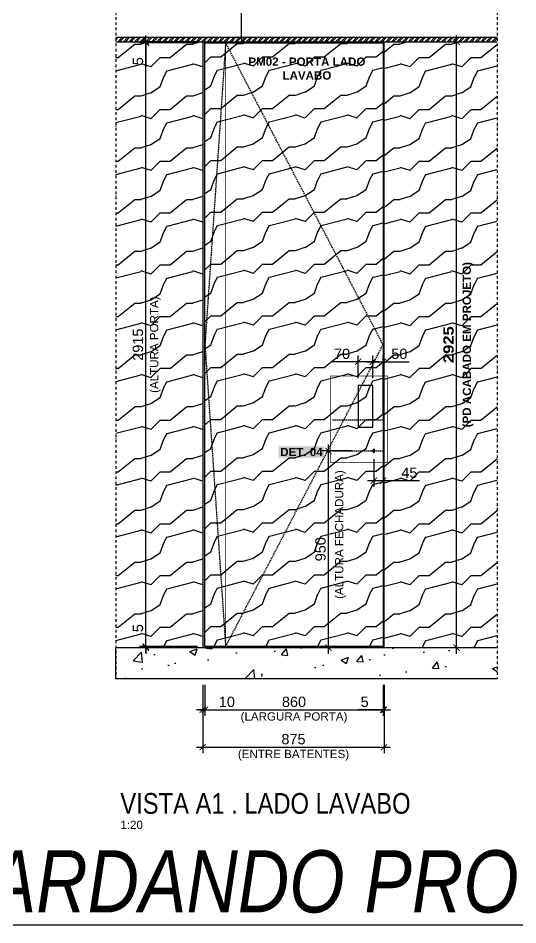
# Model space of a CAD drawing. Header units: millimetres. Extents: x -63251 to 507826, y 5339 to 217512.
# Drawn here: x 88708 to 91120, y 92151 to 96528 of the extents above; entities that cross this region are included whole.
import ezdxf
from ezdxf import colors
from ezdxf.entities.mleader import LeaderData, LeaderLine
from ezdxf.math import Vec2, Vec3

# ---------------------------------------------------------------- set-up
doc = ezdxf.new("R2010")
doc.units = ezdxf.units.MM
doc.header["$PDMODE"] = 3
doc.linetypes.add('TRAÇO 1-1', pattern=[9.525, 6.35, -3.175])
doc.linetypes.add('TRAÇO E PONTO 1-1', pattern=[25.4, 12.7, -6.35, 0, -6.35])
for name, color, linetype in [('_COMENTÁRIOS ARQ', 30, 'Continuous'), ('COTAS', 9, 'Continuous'), ('DETALHE', 10, 'Continuous'), ('FERRAGEM', 3, 'Continuous'), ('GESSO', 1, 'Continuous'), ('HACHURA', 21, 'Continuous'), ('LAYOUT', 4, 'Continuous'), ('MARCENARIA . M', 4, 'Continuous'), ('PAREDE', 94, 'Continuous'), ('PROJEÇÃO', 8, 'Continuous'), ('TEXTO', 105, 'Continuous'), ('TEXTO TRAÇO PONTO', 105, 'TRAÇO E PONTO 1-1')]:
    doc.layers.add(name, color=color, linetype=linetype)
doc.styles.add('1-1', font='arial.ttf', dxfattribs={"height": 0.2})
doc.styles.add('MEDIDA OFICIAL', font='ariblk.ttf')
doc.styles.add('PADRÃO', font='arial.ttf')
doc.styles.add('TITULO', font='swissck.ttf')
doc.dimstyles.new('1-20', dxfattribs={"dimscale": 20, "dimtxt": 2.5, "dimasz": 1.5, "dimexe": 1.5, "dimexo": 1.5, "dimtad": 1, "dimtxsty": 'PADRÃO', "dimblk": 'ARCHTICK', "dimcen": 2.5, "dimdle": 1.5, "dimclrd": 9, "dimclre": 9, "dimclrt": 6, "dimadec": 0, "dimazin": 0, "dimtfac": 1, "dimtmove": 0, "dimatfit": 3, "dimfxl": 1.25, "dimlwd": -1, "dimlwe": -1, "dimarcsym": 0})
doc.dimstyles.new('Med. Ofic.1-20', dxfattribs={"dimscale": 20, "dimtxt": 2.5, "dimasz": 1.5, "dimexe": 1.5, "dimexo": 1.5, "dimtad": 1, "dimtxsty": 'MEDIDA OFICIAL', "dimblk": 'ARCHTICK', "dimcen": 2.5, "dimdle": 1.5, "dimclrd": 9, "dimclre": 9, "dimclrt": 10, "dimadec": 0, "dimazin": 0, "dimtfac": 1, "dimtmove": 0, "dimatfit": 3, "dimfxl": 1.25, "dimlwd": -1, "dimlwe": -1, "dimarcsym": 0})

# ---------------------------------------------------------------- blocks, each defined once
blk = doc.blocks.new('_ArchTick')
at = {"color": 0, "linetype": 'ByBlock', "const_width": 0.15}
blk.add_lwpolyline([(-0.5, -0.5), (0.5, 0.5)], dxfattribs=at)
blk = doc.blocks.new('*D1503')
at = {"layer": 'COTAS', "color": 9, "linetype": 'Continuous', "ltscale": 0.4, "transparency": 16777216}
blk.add_line((90823.6, 93459), (90823.6, 96444), dxfattribs=at)
at = {"layer": 'COTAS', "color": 9, "ltscale": 0.4, "transparency": 16777216}
for p, q in [((90673.6, 96414), (90853.6, 96414)), ((90673.6, 93489), (90853.6, 93489))]:
    blk.add_line(p, q, dxfattribs=at)
at = {"layer": 'Defpoints', "color": 0, "ltscale": 0.4, "transparency": 16777216}
for p in [(90643.6, 96414), (90823.6, 96414), (90643.6, 93489)]:
    blk.add_point(p, dxfattribs=at)
at = {"layer": 'COTAS', "color": 9, "ltscale": 0.4, "transparency": 16777216, "xscale": 30, "yscale": 30, "zscale": 30}
for p, rotation in [((90823.6, 96414), 90), ((90823.6, 93489), 270)]:
    blk.add_blockref('_ArchTick', p, dxfattribs=dict(at, rotation=rotation))
at = {"layer": 'COTAS', "color": 10, "ltscale": 0.4, "transparency": 16777216, "insert": (90785.3, 94951.5), "char_height": 50, "attachment_point": 5, "rotation": 90, "style": 'MEDIDA OFICIAL'}
blk.add_mtext('2925', dxfattribs=at)
blk = doc.blocks.new('*D1504')
at = {"layer": 'Defpoints', "color": 0, "transparency": 16777216}
for p in [(89609.2, 93339), (90469.2, 93339), (90469.2, 93189)]:
    blk.add_point(p, dxfattribs=at)
at = {"layer": 'PAREDE', "color": 9, "transparency": 16777216}
for p, q in [((89609.2, 93309), (89609.2, 93159)), ((90469.2, 93309), (90469.2, 93159)), ((89579.2, 93189), (90499.2, 93189))]:
    blk.add_line(p, q, dxfattribs=at)
at = {"layer": 'PAREDE', "color": 9, "transparency": 16777216, "xscale": 30, "yscale": 30, "zscale": 30, "rotation": 180}
blk.add_blockref('_ArchTick', (89609.2, 93189), dxfattribs=at)
at = {"layer": 'PAREDE', "color": 9, "transparency": 16777216, "xscale": 30, "yscale": 30, "zscale": 30}
blk.add_blockref('_ArchTick', (90469.2, 93189), dxfattribs=at)
at = {"layer": 'PAREDE', "color": 6, "transparency": 16777216, "insert": (90039.2, 93227), "char_height": 50, "attachment_point": 5, "style": 'PADRÃO'}
blk.add_mtext('860', dxfattribs=at)
blk = doc.blocks.new('*D1505')
at = {"layer": 'Defpoints', "color": 0, "transparency": 16777216}
for p in [(90469.2, 93339), (90474.2, 93339), (90469.2, 93189)]:
    blk.add_point(p, dxfattribs=at)
at = {"layer": 'PAREDE', "color": 9, "transparency": 16777216}
for p, q in [((90469.2, 93309), (90469.2, 93159)), ((90474.2, 93309), (90474.2, 93159)), ((90469.2, 93189), (90351.1, 93189)), ((90474.2, 93189), (90469.2, 93189)), ((90474.2, 93189), (90504.2, 93189))]:
    blk.add_line(p, q, dxfattribs=at)
at = {"layer": 'PAREDE', "color": 9, "transparency": 16777216, "xscale": 30, "yscale": 30, "zscale": 30}
blk.add_blockref('_ArchTick', (90469.2, 93189), dxfattribs=at)
at = {"layer": 'PAREDE', "color": 9, "transparency": 16777216, "xscale": 30, "yscale": 30, "zscale": 30, "rotation": 180}
blk.add_blockref('_ArchTick', (90474.2, 93189), dxfattribs=at)
at = {"layer": 'PAREDE', "color": 6, "transparency": 16777216, "insert": (90380.2, 93226.9), "char_height": 50, "attachment_point": 5, "style": 'PADRÃO'}
blk.add_mtext('5', dxfattribs=at)
blk = doc.blocks.new('*D1506')
at = {"layer": 'Defpoints', "color": 0, "transparency": 16777216}
for p in [(89599.2, 93339), (89609.2, 93339), (89609.2, 93189)]:
    blk.add_point(p, dxfattribs=at)
at = {"layer": 'PAREDE', "color": 9, "transparency": 16777216}
for p, q in [((89599.2, 93309), (89599.2, 93159)), ((89609.2, 93309), (89609.2, 93159)), ((89599.2, 93189), (89569.2, 93189)), ((89599.2, 93189), (89609.2, 93189)), ((89609.2, 93189), (89761, 93189))]:
    blk.add_line(p, q, dxfattribs=at)
at = {"layer": 'PAREDE', "color": 9, "transparency": 16777216, "xscale": 30, "yscale": 30, "zscale": 30}
blk.add_blockref('_ArchTick', (89599.2, 93189), dxfattribs=at)
at = {"layer": 'PAREDE', "color": 9, "transparency": 16777216, "xscale": 30, "yscale": 30, "zscale": 30, "rotation": 180}
blk.add_blockref('_ArchTick', (89609.2, 93189), dxfattribs=at)
at = {"layer": 'PAREDE', "color": 6, "transparency": 16777216, "insert": (89715.1, 93227), "char_height": 50, "attachment_point": 5, "style": 'PADRÃO'}
blk.add_mtext('10', dxfattribs=at)
blk = doc.blocks.new('*D1507')
at = {"layer": 'Defpoints', "color": 0, "transparency": 16777216}
for p in [(89599.2, 93339), (90474.2, 93339), (90474.2, 93009)]:
    blk.add_point(p, dxfattribs=at)
at = {"layer": 'PAREDE', "color": 9, "transparency": 16777216}
for p, q in [((89599.2, 93309), (89599.2, 92979)), ((90474.2, 93309), (90474.2, 92979)), ((89569.2, 93009), (90504.2, 93009))]:
    blk.add_line(p, q, dxfattribs=at)
at = {"layer": 'PAREDE', "color": 9, "transparency": 16777216, "xscale": 30, "yscale": 30, "zscale": 30, "rotation": 180}
blk.add_blockref('_ArchTick', (89599.2, 93009), dxfattribs=at)
at = {"layer": 'PAREDE', "color": 9, "transparency": 16777216, "xscale": 30, "yscale": 30, "zscale": 30}
blk.add_blockref('_ArchTick', (90474.2, 93009), dxfattribs=at)
at = {"layer": 'PAREDE', "color": 6, "transparency": 16777216, "insert": (90036.7, 93047), "char_height": 50, "attachment_point": 5, "style": 'PADRÃO'}
blk.add_mtext('875', dxfattribs=at)
blk = doc.blocks.new('*D1515')
at = {"layer": 'Defpoints', "color": 0, "transparency": 16777216}
for p in [(90424.2, 94429.5), (90469.2, 94439), (90469.2, 94295.1)]:
    blk.add_point(p, dxfattribs=at)
at = {"layer": 'PAREDE', "color": 9, "transparency": 16777216}
for p, q in [((90424.2, 94399.5), (90424.2, 94265.1)), ((90469.2, 94409), (90469.2, 94265.1)), ((90394.2, 94295.1), (90469.2, 94295.1)), ((90469.2, 94295.1), (90645.7, 94295.1))]:
    blk.add_line(p, q, dxfattribs=at)
at = {"layer": 'PAREDE', "color": 9, "transparency": 16777216, "xscale": 30, "yscale": 30, "zscale": 30, "rotation": 180}
blk.add_blockref('_ArchTick', (90424.2, 94295.1), dxfattribs=at)
at = {"layer": 'PAREDE', "color": 9, "transparency": 16777216, "xscale": 30, "yscale": 30, "zscale": 30}
blk.add_blockref('_ArchTick', (90469.2, 94295.1), dxfattribs=at)
at = {"layer": 'PAREDE', "color": 6, "transparency": 16777216, "insert": (90596.2, 94333.1), "char_height": 50, "attachment_point": 5, "style": 'PADRÃO'}
blk.add_mtext('45', dxfattribs=at)
blk = doc.blocks.new('*D1516')
at = {"layer": 'Defpoints', "color": 0, "transparency": 16777216}
for p in [(90205.4, 94439), (90350.3, 94439), (90350.3, 93489)]:
    blk.add_point(p, dxfattribs=at)
at = {"layer": 'PAREDE', "color": 9, "transparency": 16777216}
for p, q in [((90205.4, 93459), (90205.4, 94469)), ((90320.3, 94439), (90175.4, 94439)), ((90320.3, 93489), (90175.4, 93489))]:
    blk.add_line(p, q, dxfattribs=at)
at = {"layer": 'PAREDE', "color": 9, "transparency": 16777216, "xscale": 30, "yscale": 30, "zscale": 30}
for p, rotation in [((90205.4, 94439), 90), ((90205.4, 93489), 270)]:
    blk.add_blockref('_ArchTick', p, dxfattribs=dict(at, rotation=rotation))
at = {"layer": 'PAREDE', "color": 6, "transparency": 16777216, "insert": (90167.4, 93964), "char_height": 50, "attachment_point": 5, "rotation": 90, "style": 'PADRÃO'}
blk.add_mtext('950', dxfattribs=at)
blk = doc.blocks.new('*D1548')
at = {"layer": 'Defpoints', "color": 0, "transparency": 16777216}
for p in [(89324.2, 96409), (89604.2, 96409), (89604.2, 93494)]:
    blk.add_point(p, dxfattribs=at)
at = {"layer": 'MARCENARIA . M', "color": 9, "transparency": 16777216}
for p, q in [((89324.2, 93464), (89324.2, 96439)), ((89574.2, 96409), (89294.2, 96409)), ((89574.2, 93494), (89294.2, 93494))]:
    blk.add_line(p, q, dxfattribs=at)
at = {"layer": 'MARCENARIA . M', "color": 9, "transparency": 16777216, "xscale": 30, "yscale": 30, "zscale": 30}
for p, rotation in [((89324.2, 96409), 90), ((89324.2, 93494), 270)]:
    blk.add_blockref('_ArchTick', p, dxfattribs=dict(at, rotation=rotation))
at = {"layer": 'MARCENARIA . M', "color": 6, "transparency": 16777216, "insert": (89286.2, 94951.5), "char_height": 50, "attachment_point": 5, "rotation": 90, "style": 'PADRÃO'}
blk.add_mtext('2915', dxfattribs=at)
blk = doc.blocks.new('*D1549')
at = {"layer": 'Defpoints', "color": 0, "transparency": 16777216}
for p in [(89324.2, 96409), (89604.2, 96414), (89604.2, 96409)]:
    blk.add_point(p, dxfattribs=at)
at = {"layer": 'MARCENARIA . M', "color": 9, "transparency": 16777216}
for p, q in [((89324.2, 96414), (89324.2, 96444)), ((89574.2, 96414), (89294.2, 96414)), ((89574.2, 96409), (89294.2, 96409)), ((89324.2, 96414), (89324.2, 96409)), ((89324.2, 96409), (89324.2, 96290.8))]:
    blk.add_line(p, q, dxfattribs=at)
at = {"layer": 'MARCENARIA . M', "color": 9, "transparency": 16777216, "xscale": 30, "yscale": 30, "zscale": 30}
for p, rotation in [((89324.2, 96414), 270), ((89324.2, 96409), 90)]:
    blk.add_blockref('_ArchTick', p, dxfattribs=dict(at, rotation=rotation))
at = {"layer": 'MARCENARIA . M', "color": 6, "transparency": 16777216, "insert": (89286.3, 96319.9), "char_height": 50, "attachment_point": 5, "rotation": 90, "style": 'PADRÃO'}
blk.add_mtext('5', dxfattribs=at)
blk = doc.blocks.new('*D1550')
at = {"layer": 'Defpoints', "color": 0, "transparency": 16777216}
for p in [(89324.2, 93494), (89604.2, 93494), (89604.2, 93489)]:
    blk.add_point(p, dxfattribs=at)
at = {"layer": 'MARCENARIA . M', "color": 9, "transparency": 16777216}
for p, q in [((89324.2, 93494), (89324.2, 93612.1)), ((89574.2, 93494), (89294.2, 93494)), ((89574.2, 93489), (89294.2, 93489)), ((89324.2, 93489), (89324.2, 93494)), ((89324.2, 93489), (89324.2, 93459))]:
    blk.add_line(p, q, dxfattribs=at)
at = {"layer": 'MARCENARIA . M', "color": 9, "transparency": 16777216, "xscale": 30, "yscale": 30, "zscale": 30}
for p, rotation in [((89324.2, 93494), 270), ((89324.2, 93489), 90)]:
    blk.add_blockref('_ArchTick', p, dxfattribs=dict(at, rotation=rotation))
at = {"layer": 'MARCENARIA . M', "color": 6, "transparency": 16777216, "insert": (89286.3, 93583), "char_height": 50, "attachment_point": 5, "rotation": 90, "style": 'PADRÃO'}
blk.add_mtext('5', dxfattribs=at)
blk = doc.blocks.new('*D1834')
at = {"layer": 'Defpoints', "color": 0, "transparency": 16777216}
for p in [(90349.2, 94869), (90349.2, 94759), (90419.2, 94759)]:
    blk.add_point(p, dxfattribs=at)
at = {"layer": 'PAREDE', "color": 9, "transparency": 16777216}
for p, q in [((90349.2, 94789), (90349.2, 94899)), ((90419.2, 94789), (90419.2, 94899)), ((90349.2, 94869), (90223.2, 94869)), ((90449.2, 94869), (90349.2, 94869))]:
    blk.add_line(p, q, dxfattribs=at)
at = {"layer": 'PAREDE', "color": 9, "transparency": 16777216, "xscale": 30, "yscale": 30, "zscale": 30, "rotation": 180}
blk.add_blockref('_ArchTick', (90349.2, 94869), dxfattribs=at)
at = {"layer": 'PAREDE', "color": 9, "transparency": 16777216, "xscale": 30, "yscale": 30, "zscale": 30}
blk.add_blockref('_ArchTick', (90419.2, 94869), dxfattribs=at)
at = {"layer": 'PAREDE', "color": 6, "transparency": 16777216, "insert": (90271.2, 94907), "char_height": 50, "attachment_point": 5, "style": 'PADRÃO'}
blk.add_mtext('70', dxfattribs=at)
blk = doc.blocks.new('*D1835')
at = {"layer": 'Defpoints', "color": 0, "transparency": 16777216}
for p in [(90469.2, 94869), (90419.2, 94759), (90469.2, 94589)]:
    blk.add_point(p, dxfattribs=at)
at = {"layer": 'PAREDE', "color": 9, "transparency": 16777216}
for p, q in [((90419.2, 94789), (90419.2, 94899)), ((90469.2, 94619), (90469.2, 94899)), ((90389.2, 94869), (90469.2, 94869)), ((90469.2, 94869), (90595.7, 94869))]:
    blk.add_line(p, q, dxfattribs=at)
at = {"layer": 'PAREDE', "color": 9, "transparency": 16777216, "xscale": 30, "yscale": 30, "zscale": 30, "rotation": 180}
blk.add_blockref('_ArchTick', (90419.2, 94869), dxfattribs=at)
at = {"layer": 'PAREDE', "color": 9, "transparency": 16777216, "xscale": 30, "yscale": 30, "zscale": 30}
blk.add_blockref('_ArchTick', (90469.2, 94869), dxfattribs=at)
at = {"layer": 'PAREDE', "color": 6, "transparency": 16777216, "insert": (90547.5, 94907), "char_height": 50, "attachment_point": 5, "style": 'PADRÃO'}
blk.add_mtext('50', dxfattribs=at)

msp = doc.modelspace()

# ---------------------------------------------------------------- hatches: boundary and pattern name
at = {"layer": 'HACHURA'}
h = msp.add_hatch(dxfattribs=at)
h.set_pattern_fill('ANSI32', color=8, scale=2)
h.set_pattern_definition([(45, (43971.116, 71185.824), (-13.470384, 13.470384), []), (45, (43980.096, 71185.824), (-13.470384, 13.470384), [])])
h.paths.add_polyline_path([(91019.23, 96433.952), (91019.23, 96413.952), (89177.242, 96413.952), (89177.242, 96433.952)])
at = {"layer": 'HACHURA', "ltscale": 0.3}
h = msp.add_hatch(dxfattribs=at)
h.set_pattern_fill('LEGNO5', color=21, scale=250, angle=90, pattern_type=2)
h.set_pattern_definition([(63.4349, (14159.63, -12756.78), (-250.00033, -249.99979), [33.541, -525.476]), (14.5742, (14174.63, -12726.782), (-6750.00055216, -1749.99822292), [129.156, -12786.4355]), (342.4744, (14049.63, -12694.282), (3999.9992282, -1250.0020671), [49.81225, -4931.4025]), (45, (14097.13, -12709.28), (7e-14, 250.00008), [63.6395, -289.91375]), (0, (14142.13, -12664.28), (250, 250), [47.5, -202.5]), (39.0939, (14189.63, -12664.282), (2749.9984775, 2250.0020078), [103.07775, -5050.8045]), (0, (14269.63, -12599.28), (250, 250), [30, -220]), (17.5256, (14049.63, -12599.282), (-3999.9992282, -1250.0020671), [49.81225, -4931.4025]), (33.6901, (14097.13, -12584.28), (-499.99989, -250.000334), [54.08325, -847.3045]), (69.7751, (14142.13, -12554.282), (1000.0020839, 2749.9993161), [50.62125, -5011.493])])
h.paths.add_polyline_path([(89599.235, 96413.952), (89179.242, 96413.952), (89179.242, 93488.952), (89599.235, 93488.952)])
h.paths.add_polyline_path([(90474.234, 93488.952), (91019.23, 93488.952), (91019.23, 96413.952), (90474.234, 96413.952)])
h = msp.add_hatch(dxfattribs=at)
h.set_pattern_fill('LEGNO5', color=21, scale=250, angle=90, pattern_type=2)
h.set_pattern_definition([(63.4349, (-96.11, -3.24), (-250.00033, -249.99979), [33.541, -525.476]), (14.5742, (-81.1123, 26.7623), (-6750.00055216, -1749.99822292), [129.156, -12786.4355]), (342.4744, (-206.112, 59.262), (3999.9992282, -1250.0020671), [49.81225, -4931.4025]), (45, (-158.61, 44.26), (7e-14, 250.00008), [63.6395, -289.91375]), (0, (-113.6, 89.26), (250, 250), [47.5, -202.5]), (39.0939, (-66.112, 89.262), (2749.9984775, 2250.0020078), [103.07775, -5050.8045]), (0, (13.9, 154.26), (250, 250), [30, -220]), (17.5256, (-206.112, 154.262), (-3999.9992282, -1250.0020671), [49.81225, -4931.4025]), (33.6901, (-158.61, 169.26), (-499.99989, -250.000334), [54.08325, -847.3045]), (69.7751, (-113.612, 199.262), (1000.0020839, 2749.9993161), [50.62125, -5011.493])])
h.paths.add_polyline_path([(90469.235, 93493.952), (89609.235, 93493.952), (89609.235, 96408.952), (90469.235, 96408.952)])
at = {"layer": 'HACHURA'}
h = msp.add_hatch(dxfattribs=at)
h.set_pattern_fill('AR-CONC', color=21, scale=2)
h.set_pattern_definition([(50, (43971.12, 70786.82), (364.3693, -31.8782), [38.1, -419.1]), (355, (43971.1, 70786.82), (-70.4868, 382.1137), [30.48, -335.2812]), (100.45144, (44001.48, 70784.17), (293.8825, 350.2355), [32.38, -356.1805]), (46.1842, (43971.1, 70888.42), (542.158, -84.0847), [57.15, -628.65]), (96.6356, (44016.3, 70881.4), (474.8083, 494.852), [48.57, -534.271]), (351.1842, (43971.1, 70888.4), (474.808, 494.852), [45.72, -502.9195]), (21, (44021.92, 70863.02), (303.2288, -204.5304), [38.1, -419.1]), (326, (44021.9, 70863.02), (123.604, 368.376), [30.48, -335.28]), (71.45144, (44047.2, 70845.98), (426.8328, 163.8455), [32.38, -356.18]), (37.5, (43971.12, 70786.82), (6.1772, 169.11008), [0, -331.216, 0, -340.36, 0, -336.55]), (7.5, (43971.12, 70786.82), (133.6393, 200.36115), [0, -194.056, 0, -323.596, 0, -128.27]), (327.5, (43857.83, 70786.82), (271.1812, -11.4575), [0, -127, 0, -396.24, 0, -525.78]), (317.5, (43807.03, 70786.82), (296.2584, 50.853), [0, -165.1, 0, -263.144, 0, -373.38])])
h.paths.add_polyline_path([(91019.23, 93488.952), (91019.23, 93338.952), (89177.242, 93338.952), (89177.242, 93488.952)])

# ---------------------------------------------------------------- linework, layer by layer
at = {"layer": 'DETALHE', "linetype": 'TRAÇO 1-1', "ltscale": 0.4, "const_width": 3}
msp.add_lwpolyline([(90491.667, 94382.88), (90491.667, 94800.626), (90214.439, 94800.626), (90214.439, 94382.88)], close=True, dxfattribs=at)
at = {"layer": 'FERRAGEM'}
msp.add_lwpolyline([(90424.235, 94430.452), (90424.235, 94430.452, 0.41421356), (90429.235, 94435.452), (90429.235, 94442.452, 0.41421356), (90424.235, 94447.452), (90424.235, 94447.452, 0.41421356), (90419.235, 94442.452), (90419.235, 94435.452, 0.41421356)], format="xyb", close=True, dxfattribs=at)
at = {"layer": 'GESSO', "color": 1}
for points in [[(91019.23, 96433.952), (89179.242, 96433.952)], [(89179.242, 96413.952), (91019.23, 96413.952)]]:
    msp.add_lwpolyline(points, dxfattribs=at)
at = {"layer": 'LAYOUT', "color": 10, "linetype": 'TRAÇO E PONTO 1-1', "ltscale": 0.5}
for p, q in [((90408.267, 94438.952), (90420.202, 94438.952)), ((90424.235, 94429.543), (90424.235, 94448.362))]:
    msp.add_line(p, q, dxfattribs=at)
at = {"layer": 'MARCENARIA . M'}
for points in [[(90469.235, 93493.952), (89609.235, 93493.952), (89609.235, 96408.952), (90469.235, 96408.952)], [(90349.235, 94553.952), (90419.235, 94553.952), (90419.235, 94753.952), (90349.235, 94753.952)]]:
    msp.add_lwpolyline(points, close=True, dxfattribs=at)
at = {"layer": 'PAREDE'}
for p, q in [((89599.235, 96413.952), (89599.235, 93488.952)), ((90474.234, 93488.952), (90474.234, 96413.952))]:
    msp.add_line(p, q, dxfattribs=at)
at = {"layer": 'PAREDE', "color": 10, "linetype": 'TRAÇO 1-1'}
for p, q in [((90224.853, 94588.952), (90469.235, 94588.952)), ((90224.853, 94438.952), (90469.235, 94438.952))]:
    msp.add_line(p, q, dxfattribs=at)
at = {"layer": 'PAREDE'}
msp.add_lwpolyline([(91019.23, 93338.952), (89179.242, 93338.952), (89179.242, 93488.952), (91019.23, 93488.952)], dxfattribs=at)
at = {"layer": 'PROJEÇÃO', "color": 21, "linetype": 'TRAÇO 1-1'}
msp.add_lwpolyline([(89709.235, 93493.952), (90469.235, 94951.452), (89709.235, 96408.952), (89609.235, 94951.452), (89709.235, 93493.952)], dxfattribs=at)
at = {"layer": 'PROJEÇÃO', "color": 10, "linetype": 'TRAÇO 1-1', "const_width": 3}
msp.add_lwpolyline([(89709.235, 96408.952), (89709.235, 93493.952)], dxfattribs=at)
at = {"layer": 'TEXTO TRAÇO PONTO'}
for p, q in [((89179.242, 96838.952), (89179.242, 93338.952)), ((91019.23, 96838.952), (91019.23, 93338.952))]:
    msp.add_line(p, q, dxfattribs=at)

# ---------------------------------------------------------------- texts
at = {"layer": '_COMENTÁRIOS ARQ', "insert": (87821.177, 92510.707), "char_height": 300, "attachment_point": 1, "style": 'TITULO'}
msp.add_mtext_dynamic_manual_height_columns('{\\fSwis721 BlkCn BT|b0|i1|c0|p34;\\LAGUARDANDO PROTÓTIPO!}', width=7956.6744, gutter_width=25, heights=[0], dxfattribs=at)
at = {"layer": 'COTAS', "color": 6, "char_height": 40, "attachment_point": 8, "rotation": 90, "style": 'PADRÃO'}
for s, insert, width in [('{\\fArial|b1|i0|c0|p34;\\C10;(PD ACABADO EM PROJETO)}', (90905.212, 94951.452), 823.04608), ('(ALTURA PORTA)', (89396.078, 94951.452), 1350), ('(ALTURA FECHADURA)', (90289.453, 94034.834), 1350)]:
    msp.add_mtext(s, dxfattribs=dict(at, insert=insert, width=width))
at = {"layer": 'COTAS', "color": 6, "char_height": 40, "width": 1348, "attachment_point": 2, "style": 'PADRÃO'}
for s, insert in [('(LARGURA PORTA)', (90039.234, 93176.861)), ('(ENTRE BATENTES)', (90036.734, 92995.785))]:
    msp.add_mtext(s, dxfattribs=dict(at, insert=insert))
at = {"layer": 'DETALHE', "color": 105, "insert": (89972.652, 94453.348), "char_height": 40, "width": 203.41444, "attachment_point": 1, "style": 'PADRÃO', "bg_fill": 1, "box_fill_scale": 1.2, "bg_fill_color": 50, "bg_fill_transparency": 0}
msp.add_mtext('{\\fArial|b1|i0|c0|p34;DET. 04}', dxfattribs=at)
at = {"layer": 'TEXTO', "char_height": 40, "style": 'PADRÃO'}
for s, insert, width, attachment_point in [('{\\fArial|b1|i0|c0|p34;PM02 - PORTA LADO LAVABO}', (90101.447, 96337.746), 593.31214, 2), ('1:20', (89201.136, 92653.559), 480, 1)]:
    msp.add_mtext(s, dxfattribs=dict(at, insert=insert, width=width, attachment_point=attachment_point))
at = {"layer": 'TEXTO', "color": 1, "insert": (89201.136, 92685.559), "char_height": 100, "width": 2667.84777, "attachment_point": 7, "style": 'TITULO'}
msp.add_mtext('VISTA A1 . LADO LAVABO', dxfattribs=at)

# ---------------------------------------------------------------- dimensions: what is measured, and where the dimension line sits
at = {"layer": 'COTAS', "color": 7, "ltscale": 0.4, "true_color": 0xededed}
dim = msp.add_linear_dim(base=(90823.631, 96413.952), p1=(90643.631, 93488.952), p2=(90643.631, 96413.952), angle=90, dimstyle='Med. Ofic.1-20', dxfattribs=at)
dim.commit()
dim.dimension.update_dxf_attribs({"geometry": '*D1503', "text_midpoint": (90785.279, 94951.452)})
at = {"layer": 'MARCENARIA . M', "color": 2}
for base, p1, p2, picture, middle in [((89324.235, 96408.952), (89604.235, 93493.952), (89604.235, 96408.952), '*D1548', (89286.206, 94951.452)), ((89324.235, 96408.952), (89604.235, 96413.952), (89604.235, 96408.952), '*D1549', (89286.308, 96319.877)), ((89324.235, 93493.952), (89604.235, 93488.952), (89604.235, 93493.952), '*D1550', (89286.308, 93583.028))]:
    dim = msp.add_linear_dim(base=base, p1=p1, p2=p2, angle=90, dimstyle='1-20', dxfattribs=at)
    dim.commit()
    dim.dimension.update_dxf_attribs({"geometry": picture, "text_midpoint": middle})
at = {"layer": 'PAREDE', "color": 2}
for base, p2, picture, middle in [((90349.235, 94868.952), (90349.235, 94758.952), '*D1834', (90271.213, 94906.981)), ((90469.235, 94868.952), (90469.235, 94588.952), '*D1835', (90547.461, 94906.981))]:
    dim = msp.add_linear_dim(base=base, p1=(90419.235, 94758.952), p2=p2, dimstyle='1-20', dxfattribs=at)
    dim.commit()
    dim.dimension.update_dxf_attribs({"geometry": picture, "text_midpoint": middle})
at = {"layer": 'PAREDE', "color": 6}
dim = msp.add_linear_dim(base=(90205.448, 94438.952), p1=(90350.268, 93488.952), p2=(90350.268, 94438.952), angle=90, dimstyle='1-20', dxfattribs=at)
dim.commit()
dim.dimension.update_dxf_attribs({"geometry": '*D1516', "text_midpoint": (90167.419, 93963.952)})
at = {"layer": 'PAREDE', "color": 2}
dim = msp.add_linear_dim(base=(90469.235, 94295.135), p1=(90424.235, 94429.543), p2=(90469.235, 94438.952), dimstyle='1-20', dxfattribs=at)
dim.commit()
dim.dimension.update_dxf_attribs({"geometry": '*D1515', "text_midpoint": (90596.233, 94295.135), "dimtype": 160})
at = {"layer": 'PAREDE', "color": 6}
for base, p1, p2, picture, middle in [((89609.235, 93188.952), (89599.235, 93338.952), (89609.235, 93338.952), '*D1506', (89715.108, 93226.981)), ((90474.234, 93008.952), (89599.235, 93338.952), (90474.234, 93338.952), '*D1507', (90036.734, 93046.981)), ((90469.234, 93188.952), (89609.235, 93338.952), (90469.234, 93338.952), '*D1504', (90039.234, 93226.981)), ((90469.234, 93188.952), (90474.234, 93338.952), (90469.234, 93338.952), '*D1505', (90380.158, 93226.879))]:
    dim = msp.add_linear_dim(base=base, p1=p1, p2=p2, dimstyle='1-20', dxfattribs=at)
    dim.commit()
    dim.dimension.update_dxf_attribs({"geometry": picture, "text_midpoint": middle})

# ---------------------------------------------------------------- leaders
at = {"layer": 'COTAS'}
ml = msp.add_multileader_mtext('Standard', dxfattribs=at)
ml.set_content('PORTAS DE GIRO COM {\\fArial|b1|i0|c0|p34;\\C10;ACABAMENTO} {\\fArial|b1|i0|c0|p34;EM LÂMINAS NATURAIS DE CARVALHO EUROPEU}', color=105, style='1-1')
ml.set_leader_properties(color=256, linetype='ByLayer', lineweight=-1)
ml.build(insert=Vec2(0, 0))
ml.multileader.update_dxf_attribs({"text_left_attachment_type": 2, "text_right_attachment_type": 2, "dogleg_length": 0.36, "arrow_head_size": 20, "scale": 200})
ctx = ml.context
ctx.base_point, ctx.scale, ctx.char_height, ctx.arrow_head_size, ctx.landing_gap_size, ctx.plane_origin = Vec3(57220.537, 97218.736), 200, 40, 20, 40, Vec3(56243.021, 96904.568)
ctx.left_attachment, ctx.right_attachment, ctx.text_align_type = 2, 2, 1
notes = []
notes.append((ctx, [(1, (1, 1, 0), (58142.769, 97218.736), (-1, 0), 72, [(0, [(56578.435, 96408.952)], 0, []), (1, [(59053.822, 96408.952), (59053.822, 97218.736)], 0, [])])]))
ctx.mtext.insert, ctx.mtext.width, ctx.mtext.alignment, ctx.mtext.flow_direction = Vec3(57645.653, 97345.285), 923.88687, 2, 5
ml = msp.add_multileader_mtext('Standard', dxfattribs=at)
ml.set_content('PORTAS DE GIRO COM {\\fArial|b1|i0|c0|p34;\\C10;ACABAMENTO} {\\fArial|b1|i0|c0|p34;EM LÂMINAS NATURAIS DE CARVALHO EUROPEU}', color=105, style='1-1')
ml.set_leader_properties(color=256, linetype='ByLayer', lineweight=-1)
ml.build(insert=Vec2(0, 0))
ml.multileader.update_dxf_attribs({"text_left_attachment_type": 2, "text_right_attachment_type": 2, "dogleg_length": 0.36, "arrow_head_size": 20, "scale": 200})
ctx = ml.context
ctx.base_point, ctx.scale, ctx.char_height, ctx.arrow_head_size, ctx.landing_gap_size, ctx.plane_origin = Vec3(67732.36, 97218.736), 200, 40, 20, 40, Vec3(66754.844, 96904.568)
ctx.left_attachment, ctx.right_attachment, ctx.text_align_type = 2, 2, 1
notes.append((ctx, [(1, (1, 1, 0), (68654.592, 97218.736), (-1, 0), 72, [(0, [(67090.258, 96408.952)], 0, []), (1, [(69565.645, 96408.952), (69565.645, 97218.736)], 0, [])])]))
ctx.mtext.insert, ctx.mtext.width, ctx.mtext.alignment, ctx.mtext.flow_direction = Vec3(68157.476, 97345.285), 923.88687, 2, 5
ml = msp.add_multileader_mtext('Standard', dxfattribs=at)
ml.set_content('PORTAS DE GIRO COM {\\fArial|b1|i0|c0|p34;\\C10;ACABAMENTO} {\\fArial|b1|i0|c0|p34;EM LÂMINAS NATURAIS DE CARVALHO EUROPEU}', color=105, style='1-1')
ml.set_leader_properties(color=256, linetype='ByLayer', lineweight=-1)
ml.build(insert=Vec2(0, 0))
ml.multileader.update_dxf_attribs({"text_left_attachment_type": 2, "text_right_attachment_type": 2, "dogleg_length": 0.36, "arrow_head_size": 20, "scale": 200})
ctx = ml.context
ctx.base_point, ctx.scale, ctx.char_height, ctx.arrow_head_size, ctx.landing_gap_size, ctx.plane_origin = Vec3(78712.612, 97218.736), 200, 40, 20, 40, Vec3(77735.097, 96904.568)
ctx.left_attachment, ctx.right_attachment, ctx.text_align_type = 2, 2, 1
notes.append((ctx, [(1, (1, 1, 0), (79634.844, 97218.736), (-1, 0), 72, [(0, [(78070.51, 96408.952)], 0, []), (1, [(80545.897, 96408.952), (80545.897, 97218.736)], 0, [])])]))
ctx.mtext.insert, ctx.mtext.width, ctx.mtext.alignment, ctx.mtext.flow_direction = Vec3(79137.728, 97345.285), 923.88687, 2, 5
ml = msp.add_multileader_mtext('Standard', dxfattribs=at)
ml.set_content('PORTAS DE GIRO COM {\\fArial|b1|i0|c0|p34;\\C10;ACABAMENTO} {\\fArial|b1|i0|c0|p34;EM LÂMINAS NATURAIS DE CARVALHO EUROPEU}', color=105, style='1-1')
ml.set_leader_properties(color=256, linetype='ByLayer', lineweight=-1)
ml.build(insert=Vec2(0, 0))
ml.multileader.update_dxf_attribs({"text_left_attachment_type": 2, "text_right_attachment_type": 2, "dogleg_length": 0.36, "arrow_head_size": 20, "scale": 200})
ctx = ml.context
ctx.base_point, ctx.scale, ctx.char_height, ctx.arrow_head_size, ctx.landing_gap_size, ctx.plane_origin = Vec3(98119.937, 97218.736), 200, 40, 20, 40, Vec3(96961.015, 96904.568)
ctx.left_attachment, ctx.right_attachment, ctx.text_align_type = 2, 2, 1
notes.append((ctx, [(1, (1, 1, 0), (99042.169, 97218.736), (-1, 0), 72, [(0, [(97346.158, 96408.952)], 0, []), (1, [(99843.983, 96408.952), (99843.983, 97218.736)], 0, [])])]))
ctx.mtext.insert, ctx.mtext.width, ctx.mtext.alignment, ctx.mtext.flow_direction = Vec3(98545.053, 97345.285), 923.88687, 2, 5
ml = msp.add_multileader_mtext('Standard', dxfattribs=at)
ml.set_content('BATENTES COM {\\fArial|b1|i0|c0|p34;\\C10;ACABAMENTO} {\\fArial|b1|i0|c0|p34;EM LÂMINAS NATURAIS DE CARVALHO EUROPEU}', color=105, style='1-1')
ml.set_leader_properties(color=256, linetype='ByLayer', lineweight=-1)
ml.build(insert=Vec2(0, 0))
ml.multileader.update_dxf_attribs({"text_left_attachment_type": 2, "text_right_attachment_type": 2, "dogleg_length": 0.36, "arrow_head_size": 20, "scale": 200})
ctx = ml.context
ctx.base_point, ctx.scale, ctx.char_height, ctx.arrow_head_size, ctx.landing_gap_size, ctx.plane_origin = Vec3(61694.561, 97218.736), 200, 40, 20, 40, Vec3(61150.896, 96904.568)
ctx.left_attachment, ctx.right_attachment, ctx.text_align_type = 2, 2, 1
notes.append((ctx, [(0, (1, 1, 0), (61536.039, 97218.736), (1, 0), 158.522, [(0, [(61536.039, 96408.952)], 0, [])])]))
ctx.mtext.insert, ctx.mtext.width, ctx.mtext.alignment, ctx.mtext.flow_direction = Vec3(62161.368, 97311.61), 923.88687, 2, 5
ml = msp.add_multileader_mtext('Standard', dxfattribs=at)
ml.set_content('BATENTES COM {\\fArial|b1|i0|c0|p34;\\C10;ACABAMENTO} {\\fArial|b1|i0|c0|p34;EM LÂMINAS NATURAIS DE CARVALHO EUROPEU}', color=105, style='1-1')
ml.set_leader_properties(color=256, linetype='ByLayer', lineweight=-1)
ml.build(insert=Vec2(0, 0))
ml.multileader.update_dxf_attribs({"text_left_attachment_type": 2, "text_right_attachment_type": 2, "dogleg_length": 0.36, "arrow_head_size": 20, "scale": 200})
ctx = ml.context
ctx.base_point, ctx.scale, ctx.char_height, ctx.arrow_head_size, ctx.landing_gap_size, ctx.plane_origin = Vec3(72177.66, 97218.736), 200, 40, 20, 40, Vec3(71633.996, 96904.568)
ctx.left_attachment, ctx.right_attachment, ctx.text_align_type = 2, 2, 1
notes.append((ctx, [(0, (1, 1, 0), (72019.139, 97218.736), (1, 0), 158.522, [(0, [(72019.139, 96408.952)], 0, [])])]))
ctx.mtext.insert, ctx.mtext.width, ctx.mtext.alignment, ctx.mtext.flow_direction = Vec3(72644.468, 97311.61), 923.88687, 2, 5
ml = msp.add_multileader_mtext('Standard', dxfattribs=at)
ml.set_content('BATENTES COM {\\fArial|b1|i0|c0|p34;\\C10;ACABAMENTO} {\\fArial|b1|i0|c0|p34;EM LÂMINAS NATURAIS DE CARVALHO EUROPEU}', color=105, style='1-1')
ml.set_leader_properties(color=256, linetype='ByLayer', lineweight=-1)
ml.build(insert=Vec2(0, 0))
ml.multileader.update_dxf_attribs({"text_left_attachment_type": 2, "text_right_attachment_type": 2, "dogleg_length": 0.36, "arrow_head_size": 20, "scale": 200})
ctx = ml.context
ctx.base_point, ctx.scale, ctx.char_height, ctx.arrow_head_size, ctx.landing_gap_size, ctx.plane_origin = Vec3(83026.044, 97218.736), 200, 40, 20, 40, Vec3(82482.38, 96904.568)
ctx.left_attachment, ctx.right_attachment, ctx.text_align_type = 2, 2, 1
notes.append((ctx, [(0, (1, 1, 0), (82867.523, 97218.736), (1, 0), 158.522, [(0, [(82867.523, 96408.952)], 0, [])])]))
ctx.mtext.insert, ctx.mtext.width, ctx.mtext.alignment, ctx.mtext.flow_direction = Vec3(83492.852, 97311.61), 923.88687, 2, 5
ml = msp.add_multileader_mtext('Standard', dxfattribs=at)
ml.set_content('BATENTES COM {\\fArial|b1|i0|c0|p34;\\C10;ACABAMENTO} {\\fArial|b1|i0|c0|p34;EM LÂMINAS NATURAIS DE CARVALHO EUROPEU}', color=105, style='1-1')
ml.set_leader_properties(color=256, linetype='ByLayer', lineweight=-1)
ml.build(insert=Vec2(0, 0))
ml.multileader.update_dxf_attribs({"text_left_attachment_type": 2, "text_right_attachment_type": 2, "dogleg_length": 0.36, "arrow_head_size": 20, "scale": 200})
ctx = ml.context
ctx.base_point, ctx.scale, ctx.char_height, ctx.arrow_head_size, ctx.landing_gap_size, ctx.plane_origin = Vec3(87661.082, 97218.736), 200, 40, 20, 40, Vec3(87117.418, 96904.568)
ctx.left_attachment, ctx.right_attachment, ctx.text_align_type = 2, 2, 1
notes.append((ctx, [(0, (1, 1, 0), (87502.561, 97218.736), (1, 0), 158.522, [(0, [(87502.561, 96408.952)], 0, [])])]))
ctx.mtext.insert, ctx.mtext.width, ctx.mtext.alignment, ctx.mtext.flow_direction = Vec3(88127.89, 97311.61), 923.88687, 2, 5
ml = msp.add_multileader_mtext('Standard', dxfattribs=at)
ml.set_content('BATENTES COM {\\fArial|b1|i0|c0|p34;\\C10;ACABAMENTO} {\\fArial|b1|i0|c0|p34;EM LÂMINAS NATURAIS DE CARVALHO EUROPEU}', color=105, style='1-1')
ml.set_leader_properties(color=256, linetype='ByLayer', lineweight=-1)
ml.build(insert=Vec2(0, 0))
ml.multileader.update_dxf_attribs({"text_left_attachment_type": 2, "text_right_attachment_type": 2, "dogleg_length": 0.36, "arrow_head_size": 20, "scale": 200})
ctx = ml.context
ctx.base_point, ctx.scale, ctx.char_height, ctx.arrow_head_size, ctx.landing_gap_size, ctx.plane_origin = Vec3(92669.664, 97218.736), 200, 40, 20, 40, Vec3(92125.999, 96904.568)
ctx.left_attachment, ctx.right_attachment, ctx.text_align_type = 2, 2, 1
notes.append((ctx, [(0, (1, 1, 0), (92511.142, 97218.736), (1, 0), 158.522, [(0, [(92511.142, 96408.952)], 0, [])])]))
ctx.mtext.insert, ctx.mtext.width, ctx.mtext.alignment, ctx.mtext.flow_direction = Vec3(93136.472, 97311.61), 923.88687, 2, 5
ml = msp.add_multileader_mtext('Standard', dxfattribs=at)
ml.set_content('BATENTES COM {\\fArial|b1|i0|c0|p34;\\C10;ACABAMENTO} {\\fArial|b1|i0|c0|p34;EM LÂMINAS NATURAIS DE CARVALHO EUROPEU}', color=105, style='1-1')
ml.set_leader_properties(color=256, linetype='ByLayer', lineweight=-1)
ml.build(insert=Vec2(0, 0))
ml.multileader.update_dxf_attribs({"text_left_attachment_type": 2, "text_right_attachment_type": 2, "dogleg_length": 0.36, "arrow_head_size": 20, "scale": 200})
ctx = ml.context
ctx.base_point, ctx.scale, ctx.char_height, ctx.arrow_head_size, ctx.landing_gap_size, ctx.plane_origin = Vec3(102251.962, 97218.736), 200, 40, 20, 40, Vec3(101708.298, 96904.568)
ctx.left_attachment, ctx.right_attachment, ctx.text_align_type = 2, 2, 1
notes.append((ctx, [(0, (1, 1, 0), (102093.44, 97218.736), (1, 0), 158.522, [(0, [(102093.44, 96408.952)], 0, [])])]))
ctx.mtext.insert, ctx.mtext.width, ctx.mtext.alignment, ctx.mtext.flow_direction = Vec3(102718.77, 97311.61), 923.88687, 2, 5
ml = msp.add_multileader_mtext('Standard', dxfattribs=at)
ml.set_content('LADO CRU PARA RECEBER REVESTIMENTO DE PEDRA ', color=105, style='1-1')
ml.set_leader_properties(color=256, linetype='ByLayer', lineweight=-1)
ml.build(insert=Vec2(0, 0))
ml.multileader.update_dxf_attribs({"text_left_attachment_type": 2, "text_right_attachment_type": 2, "dogleg_length": 0.36, "arrow_head_size": 20, "scale": 200})
ctx = ml.context
ctx.base_point, ctx.scale, ctx.char_height, ctx.arrow_head_size, ctx.landing_gap_size, ctx.plane_origin = Vec3(89944.473, 97218.736), 200, 40, 20, 40, Vec3(89400.809, 96904.568)
ctx.left_attachment, ctx.right_attachment, ctx.text_align_type = 2, 2, 1
notes.append((ctx, [(0, (1, 1, 0), (89785.952, 97218.736), (1, 0), 158.522, [(0, [(89785.952, 96408.952)], 0, [])])]))
ctx.mtext.insert, ctx.mtext.width, ctx.mtext.alignment, ctx.mtext.flow_direction = Vec3(90353.355, 97273.12), 923.88687, 2, 5
for ctx, leaders in notes:
    for number, flags, end, landing, length, lines in leaders:
        leader = LeaderData()
        leader.index, (leader.has_last_leader_line, leader.has_dogleg_vector, leader.attachment_direction) = number, flags
        leader.last_leader_point, leader.dogleg_vector, leader.dogleg_length = Vec3(end), Vec3(landing), length
        for number, points, colour, breaks in lines:
            line = LeaderLine()
            line.index, line.vertices, line.color, line.breaks = number, Vec3.list(points), colors.encode_raw_color(colour), breaks
            leader.lines.append(line)
        ctx.leaders.append(leader)

doc.saveas('drawing.dxf')
